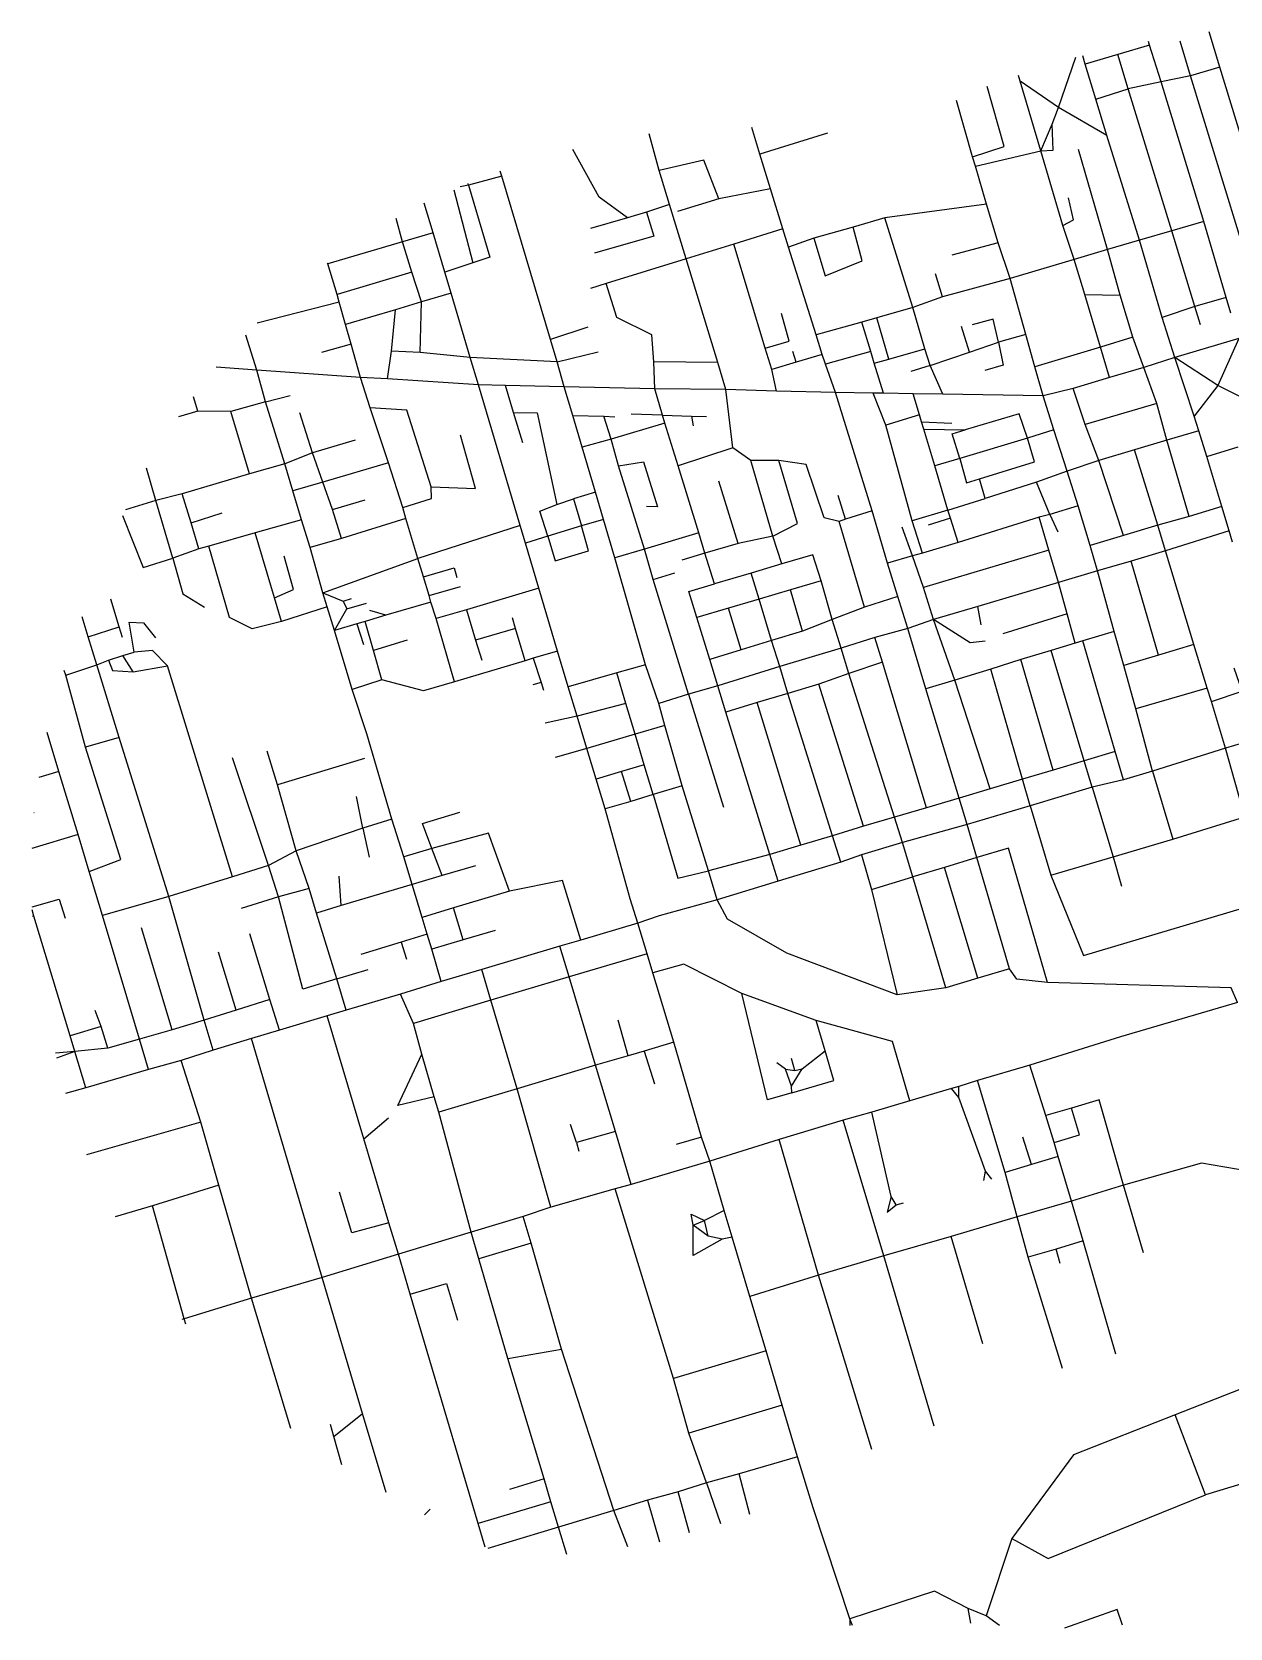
# Model space of a CAD drawing. Header units: metres. Extents: x 625818 to 629728, y 4832262 to 4834982.
# Drawn here: x 625818 to 627641, y 4832262 to 4834692 of the extents above; entities that cross this region are included whole.
import ezdxf

# ---------------------------------------------------------------- set-up
doc = ezdxf.new("R2010")
doc.units = ezdxf.units.M

msp = doc.modelspace()

# ---------------------------------------------------------------- linework, layer by layer
at = {"layer": 'ROADS'}
for points in [[(627625.5, 4834638.3), (627609.3, 4834692.2)], [(627518.1, 4834672.2), (627470, 4834657.8)], [(627518.1, 4834672.2), (627516.7, 4834677.6)], [(627536.3, 4834616.1), (627518.1, 4834672.2)], [(627580.8, 4834625.2), (627565, 4834678)], [(627380, 4834577), (627406.1, 4834653.5)], [(627420.6, 4834642.9), (627416.6, 4834656)], [(627470, 4834657.8), (627420.6, 4834642.9)], [(627436.6, 4834590), (627420.6, 4834642.9)], [(627486, 4834605.6), (627470, 4834657.8)], [(627321.3, 4834617.4), (627318.8, 4834625.8)], [(627580.8, 4834625.2), (627536.3, 4834616.1)], [(627625.5, 4834638.3), (627580.8, 4834625.2)], [(627687.1, 4834278.2), (627580.8, 4834625.2)], [(627730.6, 4834294.1), (627625.5, 4834638.3)], [(627249.2, 4834502.2), (627297, 4834517.7), (627271.2, 4834609)], [(627380, 4834577), (627321.3, 4834617.4)], [(627352.9, 4834510.9), (627321.3, 4834617.4)], [(627436.6, 4834590), (627486, 4834605.6)], [(627536.3, 4834616.1), (627486, 4834605.6)], [(627552.3, 4834389.5), (627486, 4834605.6)], [(627600.8, 4834403.8), (627536.3, 4834616.1)], [(627249.2, 4834502.2), (627224.8, 4834587.7)], [(627370.3, 4834551.9), (627380, 4834577)], [(627453.5, 4834534.3), (627380, 4834577)], [(627453.5, 4834534.3), (627436.6, 4834590)], [(626925.4, 4834506.2), (626913, 4834546.9)], [(627352.9, 4834510.9), (627371.7, 4834512.2), (627370.3, 4834551.9)], [(627352.9, 4834510.9), (627370.3, 4834551.9)], [(626772.1, 4834481.1), (626757.1, 4834537.1)], [(627028.3, 4834538), (626925.4, 4834506.2)], [(627503.2, 4834375), (627453.5, 4834534.3)], [(626724.2, 4834409.4), (626681, 4834440.7), (626640.7, 4834513.4)], [(626863.2, 4834438.3), (626839.9, 4834496.8), (626772.1, 4834481.1)], [(626941.6, 4834453.2), (626925.4, 4834506.2)], [(627253.3, 4834488), (627249.2, 4834502.2)], [(627253.3, 4834488), (627352.9, 4834510.9)], [(627386.4, 4834397.5), (627352.9, 4834510.9)], [(627454.3, 4834361), (627410.4, 4834513.4)], [(626532.6, 4834472.4), (626530.4, 4834480)], [(626787.8, 4834429.3), (626772.1, 4834481.1)], [(627270.3, 4834430), (627253.3, 4834488)], [(626459.5, 4834451.7), (626488.8, 4834340.5)], [(626482.2, 4834458.8), (626469.2, 4834456.1)], [(626482.2, 4834458.8), (626481.4, 4834461.6)], [(626532.6, 4834472.4), (626482.2, 4834458.8)], [(626482.2, 4834458.8), (626514.6, 4834349.4), (626488.8, 4834340.5)], [(626606.7, 4834223.9), (626532.6, 4834472.4)], [(626941.6, 4834453.2), (626863.2, 4834438.3)], [(626960.5, 4834392.3), (626941.6, 4834453.2)], [(626428.4, 4834386.2), (626414.5, 4834431.4)], [(626787.8, 4834429.3), (626752.9, 4834417.8)], [(626813.3, 4834346.6), (626787.8, 4834429.3)], [(626863.2, 4834438.3), (626800.2, 4834418.8)], [(627270.3, 4834430), (627115.8, 4834409)], [(627288, 4834371), (627270.3, 4834430)], [(627386.4, 4834397.5), (627402.6, 4834406.3), (627394.9, 4834439.8)], [(626381.5, 4834372.5), (626372.1, 4834407.9)], [(626724.2, 4834409.4), (626667.5, 4834392.8)], [(626752.9, 4834417.8), (626764, 4834381.3), (626674, 4834355.3)], [(626752.9, 4834417.8), (626724.2, 4834409.4)], [(627115.8, 4834409), (627067.3, 4834395.1)], [(627158.1, 4834272.6), (627115.8, 4834409)], [(627600.8, 4834403.8), (627552.3, 4834389.5)], [(627634.9, 4834287.9), (627600.8, 4834403.8)], [(626428.4, 4834386.2), (626381.5, 4834372.5)], [(626446.1, 4834326.7), (626428.4, 4834386.2)], [(626960.5, 4834392.3), (626885.6, 4834369.1)], [(626969.1, 4834364.5), (626960.5, 4834392.3)], [(627007.6, 4834378), (626969.1, 4834364.5)], [(627007.6, 4834378), (627025, 4834320.8), (627080.9, 4834343.5), (627067.3, 4834395.1)], [(627067.3, 4834395.1), (627007.6, 4834378)], [(627403.9, 4834345.7), (627386.4, 4834397.5)], [(627552.3, 4834389.5), (627503.2, 4834375)], [(627587.5, 4834274), (627552.3, 4834389.5)], [(626381.5, 4834372.5), (626268.1, 4834338.9)], [(626396, 4834326.4), (626381.5, 4834372.5)], [(626885.6, 4834369.1), (626813.3, 4834346.6)], [(626933.7, 4834210.6), (626885.6, 4834369.1)], [(627010.9, 4834230.8), (626969.1, 4834364.5)], [(627288, 4834371), (627217.7, 4834352.3)], [(627306.4, 4834316.9), (627288, 4834371)], [(627454.3, 4834361), (627403.9, 4834345.7)], [(627503.2, 4834375), (627454.3, 4834361)], [(627473.7, 4834291.2), (627454.3, 4834361)], [(627537.5, 4834257.3), (627503.2, 4834375)], [(626268.1, 4834338.9), (626267.6, 4834340.1)], [(626282.1, 4834292.6), (626268.1, 4834338.9)], [(626488.8, 4834340.5), (626446.1, 4834326.7)], [(626813.3, 4834346.6), (626691.4, 4834309.1)], [(626861.2, 4834189.1), (626813.3, 4834346.6)], [(627403.9, 4834345.7), (627306.4, 4834316.9)], [(627419.8, 4834292.7), (627403.9, 4834345.7)], [(626396, 4834326.4), (626282.1, 4834292.6)], [(626410.7, 4834281.3), (626396, 4834326.4)], [(626455.6, 4834294.7), (626446.1, 4834326.7)], [(626691.4, 4834309.1), (626667.8, 4834301.6)], [(626763.9, 4834189.8), (626761.2, 4834231.3), (626707.9, 4834257.4), (626691.4, 4834309.1)], [(627203.1, 4834288.7), (627192.4, 4834324.1)], [(627306.4, 4834316.9), (627203.1, 4834288.7)], [(627329.9, 4834231.5), (627306.4, 4834316.9)], [(626285.3, 4834280.7), (626160.5, 4834248.8)], [(626285.3, 4834280.7), (626282.1, 4834292.6)], [(626294.9, 4834246.9), (626285.3, 4834280.7)], [(626410.7, 4834281.3), (626371.1, 4834269.1)], [(626408.6, 4834204.1), (626410.7, 4834281.3)], [(626455.6, 4834294.7), (626410.7, 4834281.3)], [(626484.7, 4834196.6), (626455.6, 4834294.7)], [(627203.1, 4834288.7), (627158.1, 4834272.6)], [(627443.7, 4834212.5), (627419.8, 4834292.7)], [(627419.8, 4834292.7), (627473.7, 4834291.2)], [(627492.9, 4834227.3), (627473.7, 4834291.2)], [(627634.9, 4834287.9), (627587.5, 4834274)], [(627642.3, 4834264), (627634.9, 4834287.9)], [(626371.1, 4834269.1), (626294.9, 4834246.9)], [(626365, 4834206.2), (626371.1, 4834269.1)], [(626933.7, 4834210.6), (626970.2, 4834221.6), (626958.5, 4834263.7)], [(627103.2, 4834256.7), (627080.5, 4834250.3)], [(627158.1, 4834272.6), (627103.2, 4834256.7)], [(627121.6, 4834194.2), (627103.2, 4834256.7)], [(627176.5, 4834209.6), (627158.1, 4834272.6)], [(627288.6, 4834219.7), (627280.6, 4834255), (627248.7, 4834246.3)], [(627587.5, 4834274), (627537.5, 4834257.3)], [(627556.6, 4834196.4), (627537.5, 4834257.3)], [(627596, 4834246.4), (627587.5, 4834274)], [(626160.1, 4834177.1), (626143.3, 4834230.5)], [(626303.4, 4834216.6), (626294.9, 4834246.9)], [(626663.7, 4834242.8), (626606.7, 4834223.9)], [(627080.5, 4834250.3), (627010.9, 4834230.8)], [(627020.1, 4834201.3), (627010.9, 4834230.8)], [(627094.3, 4834205.7), (627080.5, 4834250.3)], [(627244.6, 4834204.6), (627232.2, 4834243.8)], [(627329.9, 4834231.5), (627288.6, 4834219.7)], [(627343.9, 4834182.3), (627329.9, 4834231.5)], [(626303.4, 4834216.6), (626258.4, 4834204.2)], [(626317.6, 4834166), (626303.4, 4834216.6)], [(626358.7, 4834163.9), (626365, 4834206.2)], [(626408.6, 4834204.1), (626365, 4834206.2)], [(626617, 4834189.9), (626606.7, 4834223.9)], [(626943.8, 4834178.1), (626933.7, 4834210.6)], [(626980.8, 4834189.2), (626975.7, 4834205.7)], [(627094.3, 4834205.7), (627025.2, 4834186.5)], [(627099.4, 4834187.9), (627094.3, 4834205.7)], [(627121.6, 4834194.2), (627176.5, 4834209.6)], [(627184.4, 4834184.4), (627176.5, 4834209.6)], [(627244.6, 4834204.6), (627288.6, 4834219.7)], [(627288.6, 4834219.7), (627295.7, 4834185.1), (627267.6, 4834177)], [(627443.7, 4834212.5), (627343.9, 4834182.3)], [(627492.9, 4834227.3), (627443.7, 4834212.5)], [(627457.6, 4834166.3), (627443.7, 4834212.5)], [(627509.8, 4834181.5), (627492.9, 4834227.3)], [(627654.3, 4834225.3), (627556.6, 4834196.4)], [(627654.3, 4834225.3), (627622.1, 4834153.8)], [(626160.1, 4834177.1), (626098.2, 4834181.6)], [(626484.7, 4834196.6), (626408.6, 4834204.1)], [(626617, 4834189.9), (626484.7, 4834196.6)], [(626497.4, 4834155.1), (626484.7, 4834196.6)], [(626617, 4834189.9), (626679.2, 4834205.2)], [(626627.4, 4834152.1), (626617, 4834189.9)], [(626861.2, 4834189.1), (626763.9, 4834189.8)], [(626765.7, 4834149.1), (626763.9, 4834189.8)], [(626873.5, 4834147.6), (626861.2, 4834189.1)], [(626980.8, 4834189.2), (626943.8, 4834178.1)], [(627020.1, 4834201.3), (626980.8, 4834189.2)], [(627025.2, 4834186.5), (627020.1, 4834201.3)], [(627040.4, 4834143.5), (627025.2, 4834186.5)], [(627099.4, 4834187.9), (627121.6, 4834194.2)], [(627113.4, 4834142.2), (627099.4, 4834187.9)], [(627184.4, 4834184.4), (627155, 4834175.3)], [(627184.4, 4834184.4), (627244.6, 4834204.6)], [(627203.8, 4834140.7), (627184.4, 4834184.4)], [(627356.5, 4834138), (627343.9, 4834182.3)], [(627509.8, 4834181.5), (627457.6, 4834166.3)], [(627556.6, 4834196.4), (627509.8, 4834181.5)], [(627529.4, 4834126.6), (627509.8, 4834181.5)], [(627586.1, 4834107.3), (627556.6, 4834196.4)], [(627622.1, 4834153.8), (627556.6, 4834196.4)], [(626317.6, 4834166), (626160.1, 4834177.1)], [(626173.2, 4834129.2), (626160.1, 4834177.1)], [(626332.2, 4834119.7), (626317.6, 4834166)], [(626358.7, 4834163.9), (626317.6, 4834166)], [(626497.4, 4834155.1), (626358.7, 4834163.9)], [(626950.8, 4834145.3), (626943.8, 4834178.1)], [(627457.6, 4834166.3), (627402.3, 4834149.5)], [(626070, 4834114.8), (626063.6, 4834136.7)], [(626173.2, 4834129.2), (626210.5, 4834138.6)], [(626560.5, 4833941), (626497.4, 4834155.1)], [(626538.4, 4834153.9), (626497.4, 4834155.1)], [(626550.5, 4834112.8), (626538.4, 4834153.9)], [(626627.4, 4834152.1), (626538.4, 4834153.9)], [(626640.9, 4834108.2), (626627.4, 4834152.1)], [(626765.7, 4834149.1), (626627.4, 4834152.1)], [(626873.5, 4834147.6), (626765.7, 4834149.1)], [(626777.1, 4834108.7), (626765.7, 4834149.1)], [(626884.2, 4834059.2), (626873.5, 4834147.6)], [(626950.8, 4834145.3), (626873.5, 4834147.6)], [(627040.4, 4834143.5), (626950.8, 4834145.3)], [(627096.1, 4833962.9), (627040.4, 4834143.5)], [(627098, 4834142.4), (627040.4, 4834143.5)], [(627117.2, 4834093.5), (627098, 4834142.4)], [(627113.4, 4834142.2), (627098, 4834142.4)], [(627158.8, 4834141.3), (627113.4, 4834142.2)], [(627168.3, 4834109.2), (627158.8, 4834141.3)], [(627203.8, 4834140.7), (627158.8, 4834141.3)], [(627356.5, 4834138), (627203.8, 4834140.7)], [(627402.3, 4834149.5), (627356.5, 4834138)], [(627372.8, 4834086.3), (627356.5, 4834138)], [(627420.3, 4834094.4), (627402.3, 4834149.5)], [(627622.1, 4834153.8), (627586.1, 4834107.3)], [(627686.5, 4834121.3), (627622.1, 4834153.8)], [(626070, 4834114.8), (626040.5, 4834106.2)], [(626120.1, 4834114.3), (626070, 4834114.8)], [(626173.2, 4834129.2), (626120.1, 4834114.3)], [(626148.7, 4834019.5), (626120.1, 4834114.3)], [(626202.3, 4834034.9), (626173.2, 4834129.2)], [(626244.4, 4834051.4), (626225.2, 4834112.3)], [(626425, 4833999.9), (626388.3, 4834116.5), (626332.2, 4834119.7)], [(626360.3, 4834036.3), (626332.2, 4834119.7)], [(626550.5, 4834112.8), (626586.3, 4834112.3), (626616.3, 4833972.6)], [(626564.7, 4834066.9), (626550.5, 4834112.8)], [(626655, 4834060), (626640.9, 4834108.2)], [(626640.9, 4834108.2), (626687.7, 4834107.1)], [(626777.1, 4834108.7), (626729.4, 4834110.1)], [(626780.7, 4834096.8), (626777.1, 4834108.7)], [(626777.1, 4834108.7), (626821.4, 4834107.3)], [(627168.3, 4834109.2), (627117.2, 4834093.5)], [(627171.6, 4834098.8), (627168.3, 4834109.2)], [(627332.6, 4834074), (627319.8, 4834111), (627237.7, 4834086.5)], [(627529.4, 4834126.6), (627420.3, 4834094.4)], [(627544.7, 4834070.5), (627529.4, 4834126.6)], [(626699.1, 4834072.3), (626687.7, 4834107.1)], [(626687.7, 4834107.1), (626704.5, 4834106.3)], [(626780.7, 4834096.8), (626699.1, 4834072.3)], [(626801, 4834031.8), (626780.7, 4834096.8)], [(626821.4, 4834107.3), (626823.9, 4834092.5)], [(626821.4, 4834107.3), (626844.2, 4834106.8)], [(627157.3, 4833948), (627117.2, 4834093.5)], [(627175.1, 4834087.3), (627171.6, 4834098.8)], [(627171.6, 4834098.8), (627217.5, 4834096.8)], [(627191.4, 4834031.5), (627175.1, 4834087.3)], [(627175.1, 4834087.3), (627237.7, 4834086.5)], [(627229.6, 4834042.7), (627218.1, 4834080.5), (627237.7, 4834086.5)], [(627372.8, 4834086.3), (627332.6, 4834074)], [(627393, 4834023.5), (627372.8, 4834086.3)], [(627441.2, 4834039.9), (627420.3, 4834094.4)], [(627593.6, 4834084.8), (627544.7, 4834070.5)], [(627593.6, 4834084.8), (627586.1, 4834107.3)], [(627605.3, 4834045.9), (627593.6, 4834084.8)], [(626309.8, 4834070.5), (626244.4, 4834051.4)], [(626425, 4833999.9), (626492.9, 4833997.3), (626469.8, 4834078.3)], [(626699.1, 4834072.3), (626655, 4834060)], [(626675.5, 4833991.5), (626655, 4834060)], [(626710.2, 4834031.4), (626699.1, 4834072.3)], [(627332.6, 4834074), (627229.6, 4834042.7)], [(627259.4, 4834011.8), (627343.1, 4834037.5), (627332.6, 4834074)], [(627544.7, 4834070.5), (627495.7, 4834056)], [(627578.7, 4833954.7), (627544.7, 4834070.5)], [(627605.3, 4834045.9), (627653.3, 4834060.8)], [(626244.4, 4834051.4), (626202.3, 4834034.9)], [(626260.4, 4834007), (626244.4, 4834051.4)], [(626360.3, 4834036.3), (626260.4, 4834007)], [(626381.9, 4833968.3), (626360.3, 4834036.3)], [(626710.2, 4834031.4), (626748.3, 4834037.7), (626769.5, 4833969.3), (626752.9, 4833969.8)], [(626884.2, 4834059.2), (626801, 4834031.8)], [(626911.7, 4834039.7), (626884.2, 4834059.2)], [(626954.4, 4834039.8), (626911.7, 4834039.7)], [(626945.1, 4833924.6), (626911.7, 4834039.7)], [(626945.1, 4833924.6), (626982.7, 4833943.6), (626954.4, 4834039.8)], [(627046.1, 4833946.7), (627023, 4833952.7), (626995.6, 4834033.7), (626954.4, 4834039.8)], [(627229.6, 4834042.7), (627191.4, 4834031.5)], [(627229.6, 4834042.7), (627240, 4834005.8), (627259.4, 4834011.8)], [(627441.2, 4834039.9), (627393, 4834023.5)], [(627495.7, 4834056), (627441.2, 4834039.9)], [(627478.5, 4833925.6), (627441.2, 4834039.9)], [(627530.9, 4833941.1), (627495.7, 4834056)], [(627628.4, 4833969.5), (627605.3, 4834045.9)], [(626006.4, 4833978.8), (625991.8, 4834028.1)], [(626148.7, 4834019.5), (626046.5, 4833989)], [(626202.3, 4834034.9), (626148.7, 4834019.5)], [(626214.5, 4833993.6), (626202.3, 4834034.9)], [(626749.9, 4833905), (626710.2, 4834031.4)], [(626832.3, 4833929.6), (626801, 4834031.8)], [(627211.5, 4833964.1), (627191.4, 4834031.5)], [(627268.3, 4833982.1), (627259.4, 4834011.8)], [(627393, 4834023.5), (627346.4, 4834006.7)], [(627409.9, 4833970.5), (627393, 4834023.5)], [(626046.5, 4833989), (626006.4, 4833978.8)], [(626059.9, 4833944.7), (626046.5, 4833989)], [(626260.4, 4834007), (626214.5, 4833993.6)], [(626227.7, 4833949.6), (626214.5, 4833993.6)], [(626275.2, 4833965.4), (626260.4, 4834007)], [(626381.9, 4833968.3), (626425.5, 4833982.1), (626425, 4833999.9)], [(626675.5, 4833991.5), (626641.7, 4833981.6)], [(626687.6, 4833949.9), (626675.5, 4833991.5)], [(626892.4, 4833913.6), (626863.2, 4834008.2)], [(627346.4, 4834006.7), (627268.3, 4833982.1)], [(627366.8, 4833957.6), (627346.4, 4834006.7)], [(626006.4, 4833978.8), (625959.9, 4833964.5)], [(626032.2, 4833891), (626006.4, 4833978.8)], [(626275.2, 4833965.4), (626324.7, 4833979.8)], [(626288.7, 4833921.2), (626275.2, 4833965.4)], [(626386.6, 4833951.3), (626381.9, 4833968.3)], [(626602.9, 4833924.5), (626590.7, 4833962.8), (626616.3, 4833972.6)], [(626616.3, 4833972.6), (626641.7, 4833981.6)], [(626641.7, 4833981.6), (626654, 4833940.1)], [(627055.8, 4833950.4), (627044.6, 4833986.3)], [(627096.1, 4833962.9), (627055.8, 4833950.4)], [(627119.7, 4833883.6), (627096.1, 4833962.9)], [(627211.5, 4833964.1), (627157.3, 4833948)], [(627211.5, 4833964.1), (627268.3, 4833982.1)], [(627215.4, 4833952.2), (627211.5, 4833964.1)], [(627409.9, 4833970.5), (627366.8, 4833957.6)], [(627428.2, 4833910.3), (627409.9, 4833970.5)], [(627628.4, 4833969.5), (627578.7, 4833954.7)], [(627639.5, 4833932.7), (627628.4, 4833969.5)], [(625955.6, 4833955.8), (625987, 4833876.8), (626032.2, 4833891)], [(626059.9, 4833944.7), (626107.3, 4833959.9)], [(626071.8, 4833905.2), (626059.9, 4833944.7)], [(626227.7, 4833949.6), (626157.5, 4833929.5)], [(626240.9, 4833907.4), (626227.7, 4833949.6)], [(626386.6, 4833951.3), (626288.7, 4833921.2)], [(626405, 4833890.7), (626386.6, 4833951.3)], [(626560.5, 4833941), (626405, 4833890.7)], [(626568.6, 4833913.8), (626560.5, 4833941)], [(626602.9, 4833924.5), (626614, 4833887.1), (626664.5, 4833902.4), (626654, 4833940.1)], [(626654, 4833940.1), (626602.9, 4833924.5)], [(626687.6, 4833949.9), (626654, 4833940.1)], [(626704.6, 4833891.6), (626687.6, 4833949.9)], [(627055.8, 4833950.4), (627046.1, 4833946.7)], [(627084.8, 4833816.6), (627046.1, 4833946.7)], [(627157.8, 4833894.4), (627141.7, 4833938.3)], [(627172.9, 4833898.8), (627157.3, 4833948)], [(627215.4, 4833952.2), (627181.6, 4833941.5)], [(627227, 4833915), (627215.4, 4833952.2)], [(627350.3, 4833953.6), (627227, 4833915)], [(627366.8, 4833957.6), (627350.3, 4833953.6)], [(627365.2, 4833903.5), (627350.3, 4833953.6)], [(627366.8, 4833957.6), (627378.8, 4833931.4)], [(627530.9, 4833941.1), (627478.5, 4833925.6)], [(627578.7, 4833954.7), (627530.9, 4833941.1)], [(627542.9, 4833902.1), (627530.9, 4833941.1)], [(626157.5, 4833929.5), (626086.8, 4833909.3)], [(626186.9, 4833830.5), (626157.5, 4833929.5)], [(626288.7, 4833921.2), (626240.9, 4833907.4)], [(626602.9, 4833924.5), (626568.6, 4833913.8)], [(626588.9, 4833845.6), (626568.6, 4833913.8)], [(626832.3, 4833929.6), (626749.9, 4833905)], [(626841.6, 4833898.5), (626832.3, 4833929.6)], [(626945.1, 4833924.6), (626892.4, 4833913.6)], [(626958.8, 4833882.7), (626945.1, 4833924.6)], [(627227, 4833915), (627172.9, 4833898.8)], [(627478.5, 4833925.6), (627428.2, 4833910.3)], [(627639.5, 4833932.7), (627542.9, 4833902.1)], [(627644.6, 4833915.5), (627639.5, 4833932.7)], [(626071.8, 4833905.2), (626032.2, 4833891)], [(626032.2, 4833891), (626047.1, 4833836.8), (626080.4, 4833816.3)], [(626086.8, 4833909.3), (626071.8, 4833905.2)], [(626197.7, 4833794.6), (626152.7, 4833783.4), (626118.5, 4833800.9), (626086.8, 4833909.3)], [(626186.9, 4833830.5), (626215.7, 4833843.4), (626201.6, 4833894.3)], [(626260.3, 4833838.2), (626240.9, 4833907.4)], [(626260.3, 4833838.2), (626405, 4833890.7)], [(626413.4, 4833862.8), (626405, 4833890.7)], [(626749.9, 4833905), (626704.6, 4833891.6)], [(626751.6, 4833728.9), (626704.6, 4833891.6)], [(626763, 4833858.6), (626749.9, 4833905)], [(626841.6, 4833898.5), (626806.5, 4833887.8)], [(626892.4, 4833913.6), (626841.6, 4833898.5)], [(626856.2, 4833852.1), (626841.6, 4833898.5)], [(627018.7, 4833856.7), (627006, 4833896), (626958.8, 4833882.7)], [(627157.8, 4833894.4), (627119.7, 4833883.6)], [(627172.9, 4833898.8), (627157.8, 4833894.4)], [(627174.2, 4833846.5), (627157.8, 4833894.4)], [(627365.2, 4833903.5), (627174.2, 4833846.5)], [(627380, 4833854.1), (627365.2, 4833903.5)], [(627439.3, 4833871.6), (627428.2, 4833910.3)], [(627542.9, 4833902.1), (627490.3, 4833886.5)], [(627585.6, 4833759.5), (627542.9, 4833902.1)], [(626413.4, 4833862.8), (626460, 4833876.3), (626464.4, 4833861.5)], [(626763, 4833858.6), (626795.9, 4833868.6)], [(626912.2, 4833868.4), (626856.2, 4833852.1)], [(626958.8, 4833882.7), (626912.2, 4833868.4)], [(626924.4, 4833828.8), (626912.2, 4833868.4)], [(627135.4, 4833832.5), (627119.7, 4833883.6)], [(627439.3, 4833871.6), (627380, 4833854.1)], [(627490.3, 4833886.5), (627439.3, 4833871.6)], [(627464.6, 4833779.6), (627439.3, 4833871.6)], [(627531.8, 4833743.2), (627490.3, 4833886.5)], [(626422.1, 4833834), (626413.4, 4833862.8)], [(626422.1, 4833834), (626469.8, 4833848.2)], [(626588.9, 4833845.6), (626478.9, 4833812.4)], [(626617.2, 4833749.7), (626588.9, 4833845.6)], [(626816.9, 4833684.1), (626763, 4833858.6)], [(626829.7, 4833800.6), (626817.5, 4833840.4), (626856.2, 4833852.1)], [(626971.8, 4833842.9), (626924.4, 4833828.8)], [(627018.7, 4833856.7), (626971.8, 4833842.9)], [(626990.1, 4833779.8), (626971.8, 4833842.9)], [(627035.6, 4833797.8), (627018.7, 4833856.7)], [(627189.6, 4833797.7), (627174.2, 4833846.5)], [(627380, 4833854.1), (627257.2, 4833817.7)], [(627393.1, 4833806.3), (627380, 4833854.1)], [(625950.6, 4833786.6), (625937.6, 4833828.5)], [(626197.7, 4833794.6), (626186.9, 4833830.5)], [(626266.7, 4833816.8), (626197.7, 4833794.6)], [(626266.7, 4833816.8), (626260.3, 4833838.2)], [(626260.3, 4833838.2), (626291.4, 4833825.6)], [(626278, 4833781.1), (626266.7, 4833816.8)], [(626291.4, 4833825.6), (626303.9, 4833829.5)], [(626291.4, 4833825.6), (626297.1, 4833813.7)], [(626297.1, 4833813.7), (626326.9, 4833822.7)], [(626424.7, 4833823.9), (626356.4, 4833804.2)], [(626424.7, 4833823.9), (626422.1, 4833834)], [(626432.7, 4833799), (626424.7, 4833823.9)], [(626924.4, 4833828.8), (626877.6, 4833815.2)], [(626943.2, 4833765.6), (626924.4, 4833828.8)], [(627084.8, 4833816.6), (627035.6, 4833797.8)], [(627135.4, 4833832.5), (627084.8, 4833816.6)], [(627150.6, 4833784), (627135.4, 4833832.5)], [(627257.2, 4833817.7), (627189.6, 4833797.7)], [(627261.9, 4833789.6), (627257.2, 4833817.7)], [(625903.2, 4833771.4), (625893.9, 4833801.6)], [(625973, 4833747.8), (625965.6, 4833793.9), (625987.5, 4833792.4), (626005.9, 4833769.6)], [(626278, 4833781.1), (626297.1, 4833813.7)], [(626324.7, 4833794.9), (626312.3, 4833791.2)], [(626356.4, 4833804.2), (626324.7, 4833794.9)], [(626337.7, 4833750.6), (626324.7, 4833794.9)], [(626356.4, 4833804.2), (626332.1, 4833811.4)], [(626478.9, 4833812.4), (626432.7, 4833799)], [(626460.6, 4833702.8), (626432.7, 4833799)], [(626478.9, 4833812.4), (626492.8, 4833766.3)], [(626553.3, 4833783.9), (626548.9, 4833800.3)], [(626877.6, 4833815.2), (626829.7, 4833800.6)], [(626849.1, 4833737), (626829.7, 4833800.6)], [(626896.9, 4833751.7), (626877.6, 4833815.2)], [(627035.6, 4833797.8), (626990.1, 4833779.8)], [(627049.1, 4833754), (627035.6, 4833797.8)], [(627189.6, 4833797.7), (627150.6, 4833784)], [(627221.9, 4833705.5), (627189.6, 4833797.7)], [(627268.4, 4833764.9), (627245.2, 4833762), (627189.6, 4833797.7)], [(627393.1, 4833806.3), (627295.1, 4833775.7)], [(627405.3, 4833761.5), (627393.1, 4833806.3)], [(625903.2, 4833771.4), (625950.6, 4833786.6)], [(625916.3, 4833728.8), (625903.2, 4833771.4)], [(625955.6, 4833770.4), (625950.6, 4833786.6)], [(626312.3, 4833791.2), (626278, 4833781.1)], [(626305.1, 4833691.2), (626278, 4833781.1)], [(626312.3, 4833791.2), (626322, 4833759.8)], [(626553.3, 4833783.9), (626492.8, 4833766.3)], [(626568, 4833735), (626553.3, 4833783.9)], [(626990.1, 4833779.8), (626943.2, 4833765.6)], [(627100.3, 4833770.3), (627049.1, 4833754)], [(627150.6, 4833784), (627100.3, 4833770.3)], [(627112.2, 4833732.7), (627100.3, 4833770.3)], [(627178.1, 4833692.3), (627150.6, 4833784)], [(627464.6, 4833779.6), (627416.7, 4833765)], [(627479.1, 4833727.9), (627464.6, 4833779.6)], [(625955.9, 4833742.7), (625973, 4833747.8)], [(626023.8, 4833727.4), (626001, 4833750.6), (625973, 4833747.8)], [(626388.6, 4833766), (626337.7, 4833750.6)], [(626350.1, 4833706), (626337.7, 4833750.6)], [(626492.8, 4833766.3), (626502.1, 4833735.8)], [(626617.2, 4833749.7), (626580.6, 4833738.8)], [(626633.7, 4833695.3), (626617.2, 4833749.7)], [(626896.9, 4833751.7), (626849.1, 4833737)], [(626943.2, 4833765.6), (626896.9, 4833751.7)], [(626955.7, 4833726), (626943.2, 4833765.6)], [(627049.1, 4833754), (626955.7, 4833726)], [(627061, 4833715.6), (627049.1, 4833754)], [(627368.9, 4833750.4), (627322.6, 4833736.6)], [(627405.3, 4833761.5), (627368.9, 4833750.4)], [(627418.9, 4833582.6), (627368.9, 4833750.4)], [(627416.7, 4833765), (627405.3, 4833761.5)], [(627466.2, 4833596.8), (627416.7, 4833765)], [(627585.6, 4833759.5), (627531.8, 4833743.2)], [(627606.3, 4833693.2), (627585.6, 4833759.5)], [(625869.1, 4833712.9), (625866.7, 4833720.1)], [(625869.1, 4833712.9), (625916.3, 4833728.8)], [(625916.3, 4833728.8), (625934.3, 4833735.9)], [(625950.3, 4833618.2), (625916.3, 4833728.8)], [(625934.3, 4833735.9), (625955.9, 4833742.7)], [(625934.3, 4833735.9), (625940.5, 4833720.2), (625971.7, 4833718.1)], [(625971.7, 4833718.1), (625955.9, 4833742.7)], [(625971.7, 4833718.1), (626023.8, 4833727.4)], [(626122.9, 4833405.8), (626023.8, 4833727.4)], [(626568, 4833735), (626460.6, 4833702.8)], [(626580.6, 4833738.8), (626568, 4833735)], [(626580.6, 4833738.8), (626592.6, 4833701.9)], [(626751.6, 4833728.9), (626707.7, 4833716.4)], [(626771.7, 4833669.6), (626751.6, 4833728.9)], [(626861.3, 4833696.9), (626849.1, 4833737)], [(626955.7, 4833726), (626861.3, 4833696.9)], [(626968.1, 4833685.1), (626955.7, 4833726)], [(627112.2, 4833732.7), (627061, 4833715.6)], [(627179.2, 4833511.2), (627112.2, 4833732.7)], [(627277.1, 4833722.3), (627221.9, 4833705.5)], [(627322.6, 4833736.6), (627277.1, 4833722.3)], [(627325.1, 4833554.9), (627277.1, 4833722.3)], [(627371.5, 4833568.5), (627322.6, 4833736.6)], [(627531.8, 4833743.2), (627479.1, 4833727.9)], [(627497.3, 4833661.8), (627479.1, 4833727.9)], [(627612.6, 4833672.9), (627659.2, 4833688.5), (627646.9, 4833723.6)], [(625899.1, 4833603.4), (625869.1, 4833712.9)], [(626350.1, 4833706), (626305.1, 4833691.2)], [(626460.6, 4833702.8), (626413.3, 4833689), (626350.1, 4833706)], [(626592.6, 4833701.9), (626580.1, 4833698.3)], [(626592.6, 4833701.9), (626596, 4833690.3)], [(626707.7, 4833716.4), (626633.7, 4833695.3)], [(626647.2, 4833650.7), (626633.7, 4833695.3)], [(626721.3, 4833669.6), (626707.7, 4833716.4)], [(626861.3, 4833696.9), (626816.9, 4833684.1)], [(626873.8, 4833656.7), (626861.3, 4833696.9)], [(627014.9, 4833699.4), (626968.1, 4833685.1)], [(627061, 4833715.6), (627014.9, 4833699.4)], [(627083.3, 4833483), (627014.9, 4833699.4)], [(627130.4, 4833496.7), (627061, 4833715.6)], [(627221.9, 4833705.5), (627178.1, 4833692.3)], [(627275.6, 4833539.9), (627221.9, 4833705.5)], [(626327.4, 4833623.9), (626305.1, 4833691.2)], [(626816.9, 4833684.1), (626771.7, 4833669.6)], [(626816.9, 4833684.1), (626869.9, 4833512)], [(626921.1, 4833671.2), (626873.8, 4833656.7)], [(626968.1, 4833685.1), (626921.1, 4833671.2)], [(626987.7, 4833454.1), (626921.1, 4833671.2)], [(627036.1, 4833468.4), (626968.1, 4833685.1)], [(627228.6, 4833525.9), (627178.1, 4833692.3)], [(627606.3, 4833693.2), (627497.3, 4833661.8)], [(627612.6, 4833672.9), (627606.3, 4833693.2)], [(627633.7, 4833601.7), (627612.6, 4833672.9)], [(626647.2, 4833650.7), (626598.5, 4833639.8)], [(626721.3, 4833669.6), (626647.2, 4833650.7)], [(626662.2, 4833601.4), (626647.2, 4833650.7)], [(626735.7, 4833623.1), (626721.3, 4833669.6)], [(626780.9, 4833636.6), (626771.7, 4833669.6)], [(626940.6, 4833440.1), (626873.8, 4833656.7)], [(627522.8, 4833566.8), (627497.3, 4833661.8)], [(625858.6, 4833566.3), (625840.7, 4833625.9)], [(626365.5, 4833493.7), (626327.4, 4833623.9)], [(626735.7, 4833623.1), (626662.2, 4833601.4)], [(626780.9, 4833636.6), (626735.7, 4833623.1)], [(626749.1, 4833576.4), (626735.7, 4833623.1)], [(626807.1, 4833544.4), (626780.9, 4833636.6)], [(627730, 4833630.3), (627633.7, 4833601.7)], [(625950.3, 4833618.2), (625899.1, 4833603.4)], [(625904.9, 4833413.9), (625953, 4833432.6), (625899.1, 4833603.4)], [(626025.9, 4833376.1), (625950.3, 4833618.2)], [(626662.2, 4833601.4), (626613.9, 4833587.8)], [(626676.3, 4833554.7), (626662.2, 4833601.4)], [(627633.7, 4833601.7), (627522.8, 4833566.8)], [(627553.6, 4833463.5), (627663.6, 4833497.5), (627633.7, 4833601.7)], [(626177.7, 4833423.1), (626122.9, 4833587.3)], [(626191.4, 4833546), (626175.4, 4833597.5)], [(626323.5, 4833585.9), (626191.4, 4833546)], [(626749.1, 4833576.4), (626714.6, 4833566.1)], [(626762.9, 4833531.1), (626749.1, 4833576.4)], [(627418.9, 4833582.6), (627371.5, 4833568.5)], [(627466.2, 4833596.8), (627418.9, 4833582.6)], [(627431, 4833542.3), (627418.9, 4833582.6)], [(627478.8, 4833553.6), (627466.2, 4833596.8)], [(625858.6, 4833566.3), (625828.2, 4833557.3)], [(625887.8, 4833470.3), (625858.6, 4833566.3)], [(626714.6, 4833566.1), (626676.3, 4833554.7)], [(626689.9, 4833509.6), (626676.3, 4833554.7)], [(626728.8, 4833520.9), (626714.6, 4833566.1)], [(627325.1, 4833554.9), (627275.6, 4833539.9)], [(627371.5, 4833568.5), (627325.1, 4833554.9)], [(627336.8, 4833514.2), (627325.1, 4833554.9)], [(627478.8, 4833553.6), (627431, 4833542.3)], [(627522.8, 4833566.8), (627478.8, 4833553.6)], [(627522.8, 4833566.8), (627553.6, 4833463.5)], [(626219.8, 4833445.8), (626191.4, 4833546)], [(626321.2, 4833480.1), (626311.4, 4833528.5)], [(626762.9, 4833531.1), (626728.8, 4833520.9)], [(626807.1, 4833544.4), (626762.9, 4833531.1)], [(626762.9, 4833531.1), (626800.5, 4833404.1), (626847.3, 4833415.3)], [(626847.3, 4833415.3), (626807.1, 4833544.4)], [(627228.6, 4833525.9), (627179.2, 4833511.2)], [(627275.6, 4833539.9), (627228.6, 4833525.9)], [(627240.9, 4833485.6), (627228.6, 4833525.9)], [(627431, 4833542.3), (627336.8, 4833514.2)], [(627431, 4833542.3), (627462.8, 4833436.5)], [(625820.6, 4833504), (625820.9, 4833504)], [(626426.4, 4833448.9), (626412, 4833487.3), (626468.6, 4833504.2)], [(626728.8, 4833520.9), (626689.9, 4833509.6)], [(626728.1, 4833372.5), (626689.9, 4833509.6)], [(627179.2, 4833511.2), (627130.4, 4833496.7)], [(627336.8, 4833514.2), (627240.9, 4833485.6)], [(627336.8, 4833514.2), (627368.3, 4833408.6)], [(626321.2, 4833480.1), (626219.8, 4833445.8)], [(626365.5, 4833493.7), (626321.2, 4833480.1)], [(626321.2, 4833480.1), (626330.8, 4833435.8)], [(626383.5, 4833436.3), (626365.5, 4833493.7)], [(627083.3, 4833483), (627036.1, 4833468.4)], [(627130.4, 4833496.7), (627083.3, 4833483)], [(627142.6, 4833458.1), (627130.4, 4833496.7)], [(627240.9, 4833485.6), (627142.6, 4833458.1)], [(627255.7, 4833435.5), (627240.9, 4833485.6)], [(625887.8, 4833470.3), (625817.7, 4833449.2)], [(625904.9, 4833413.9), (625887.8, 4833470.3)], [(626544.4, 4833384.1), (626512.3, 4833472.4), (626426.4, 4833448.9)], [(626987.7, 4833454.1), (626940.6, 4833440.1)], [(627036.1, 4833468.4), (626987.7, 4833454.1)], [(627048.4, 4833428.4), (627036.1, 4833468.4)], [(627142.6, 4833458.1), (627079.9, 4833439.7)], [(627158.2, 4833405.8), (627142.6, 4833458.1)], [(627462.8, 4833436.5), (627553.6, 4833463.5)], [(626219.8, 4833445.8), (626177.7, 4833423.1)], [(626239.3, 4833388.4), (626219.8, 4833445.8)], [(626426.4, 4833448.9), (626383.5, 4833436.3)], [(626396.2, 4833394.1), (626383.5, 4833436.3)], [(626441.8, 4833407.9), (626426.4, 4833448.9)], [(626940.6, 4833440.1), (626847.3, 4833415.3)], [(626953.2, 4833399.2), (626940.6, 4833440.1)], [(627048.4, 4833428.4), (626953.2, 4833399.2)], [(627079.9, 4833439.7), (627048.4, 4833428.4)], [(627079.9, 4833439.7), (627095.3, 4833386.9)], [(627255.7, 4833435.5), (627206.6, 4833420.3)], [(627363.2, 4833245.3), (627303.8, 4833449.7), (627255.7, 4833435.5)], [(627305.1, 4833266), (627255.7, 4833435.5)], [(627368.3, 4833408.6), (627462.8, 4833436.5)], [(627368.3, 4833408.6), (627417.8, 4833286.1), (627726.2, 4833378.2), (627790.5, 4833431.3)], [(627462.8, 4833436.5), (627475.8, 4833391.6)], [(625924.9, 4833346.9), (625904.9, 4833413.9)], [(626122.9, 4833405.8), (626025.9, 4833376.1)], [(626177.7, 4833423.1), (626122.9, 4833405.8)], [(626193.1, 4833375.5), (626177.7, 4833423.1)], [(626288.1, 4833362.2), (626285, 4833406.8)], [(626441.8, 4833407.9), (626396.2, 4833394.1)], [(626492.9, 4833422.9), (626441.8, 4833407.9)], [(626860.3, 4833371.1), (626847.3, 4833415.3)], [(627095.3, 4833386.9), (627158.2, 4833405.8)], [(627206.6, 4833420.3), (627158.2, 4833405.8)], [(627208.5, 4833237), (627158.2, 4833405.8)], [(627257.1, 4833251.9), (627206.6, 4833420.3)], [(626239.3, 4833388.4), (626193.1, 4833375.5)], [(626250.8, 4833350.8), (626239.3, 4833388.4)], [(626396.2, 4833394.1), (626288.1, 4833362.2)], [(626411.3, 4833344.2), (626396.2, 4833394.1)], [(626544.4, 4833384.1), (626459.1, 4833358.6)], [(626652.7, 4833309.8), (626624.9, 4833400.3), (626544.4, 4833384.1)], [(626953.2, 4833399.2), (626860.3, 4833371.1)], [(627095.3, 4833386.9), (627134.1, 4833226.3)], [(625817.9, 4833360.5), (625859.3, 4833371.9), (625868.3, 4833343.3)], [(625820.7, 4833346.1), (625818.2, 4833355.7)], [(626025.9, 4833376.1), (625924.9, 4833346.9)], [(626079.7, 4833187.8), (626025.9, 4833376.1)], [(626193.1, 4833375.5), (626136.2, 4833357.9)], [(626281.4, 4833250.9), (626229.8, 4833235.2), (626193.1, 4833375.5)], [(626288.1, 4833362.2), (626250.8, 4833350.8)], [(626459.1, 4833358.6), (626411.3, 4833344.2)], [(626474, 4833310.1), (626459.1, 4833358.6)], [(626739.9, 4833335.6), (626728.1, 4833372.5)], [(626860.3, 4833371.1), (626772.2, 4833346.6)], [(627134.1, 4833226.3), (626966.5, 4833289.6), (626875.9, 4833341.6), (626860.3, 4833371.1)], [(625820.7, 4833346.1), (625818.6, 4833345.5)], [(625875.8, 4833164.1), (625820.7, 4833346.1)], [(625981.4, 4833159), (625924.9, 4833346.9)], [(626281.4, 4833250.9), (626250.8, 4833350.8)], [(626419, 4833318.7), (626411.3, 4833344.2)], [(626739.9, 4833335.6), (626652.7, 4833309.8)], [(626772.2, 4833346.6), (626739.9, 4833335.6)], [(626753.9, 4833288.9), (626739.9, 4833335.6)], [(626031.2, 4833173), (625984.5, 4833328.1)], [(626179.9, 4833219.3), (626149.2, 4833319.3)], [(626379.5, 4833306.7), (626318.2, 4833287.6)], [(626419, 4833318.7), (626379.5, 4833306.7)], [(626379.5, 4833306.7), (626387.7, 4833280.6)], [(626426, 4833295.7), (626419, 4833318.7)], [(626474, 4833310.1), (626426, 4833295.7)], [(626522.4, 4833324.2), (626474, 4833310.1)], [(626652.7, 4833309.8), (626621.2, 4833300.6)], [(626128.3, 4833203.1), (626101.4, 4833291.5)], [(626440.5, 4833246.6), (626426, 4833295.7)], [(626621.2, 4833300.6), (626502.2, 4833265.1)], [(626635.1, 4833253.7), (626621.2, 4833300.6)], [(626753.9, 4833288.9), (626635.1, 4833253.7)], [(626762.7, 4833260), (626753.9, 4833288.9)], [(626281.4, 4833250.9), (626329.1, 4833265.1)], [(626502.2, 4833265.1), (626440.5, 4833246.6)], [(626516.2, 4833218), (626502.2, 4833265.1)], [(626898, 4833228.6), (626809.8, 4833273.2), (626762.7, 4833260)], [(626794.3, 4833154.3), (626762.7, 4833260)], [(627305.1, 4833266), (627257.1, 4833251.9)], [(627363.2, 4833245.3), (627316.6, 4833250.3), (627305.1, 4833266)], [(626296.1, 4833203.1), (626281.4, 4833250.9)], [(626440.5, 4833246.6), (626378.6, 4833227.6)], [(626635.1, 4833253.7), (626516.2, 4833218)], [(626675.4, 4833119.4), (626635.1, 4833253.7)], [(627208.5, 4833237), (627134.1, 4833226.3)], [(627257.1, 4833251.9), (627208.5, 4833237)], [(627652, 4833214.8), (627642.5, 4833237.2), (627363.2, 4833245.3)], [(626179.9, 4833219.3), (626128.3, 4833203.1)], [(626194.3, 4833172.5), (626179.9, 4833219.3)], [(626378.6, 4833227.6), (626296.1, 4833203.1)], [(626398.4, 4833182.9), (626378.6, 4833227.6)], [(626516.2, 4833218), (626398.4, 4833182.9)], [(626556, 4833083.4), (626516.2, 4833218)], [(626974.1, 4833077.1), (626937.2, 4833066.3), (626898, 4833228.6)], [(627011.3, 4833187.3), (626898, 4833228.6)], [(627652, 4833214.8), (627474.2, 4833162.5)], [(625922.8, 4833178.3), (625914, 4833202.7)], [(626079.7, 4833187.8), (626031.2, 4833173)], [(626128.3, 4833203.1), (626079.7, 4833187.8)], [(626093.6, 4833141.9), (626079.7, 4833187.8)], [(626266.8, 4833194.5), (626194.3, 4833172.5)], [(626296.1, 4833203.1), (626266.8, 4833194.5)], [(626322.8, 4833006.9), (626266.8, 4833194.5)], [(626724.8, 4833133.7), (626709.7, 4833187.9)], [(627153.7, 4833065), (627127, 4833155.2), (627011.3, 4833187.3)], [(627024.8, 4833141.2), (627011.3, 4833187.3)], [(625922.8, 4833178.3), (625875.8, 4833164.1)], [(625882.9, 4833140.3), (625875.8, 4833164.1)], [(625933.1, 4833145), (625922.8, 4833178.3)], [(626031.2, 4833173), (625981.4, 4833159)], [(626194.3, 4833172.5), (626151.8, 4833159.8)], [(626410.8, 4833136.1), (626398.4, 4833182.9)], [(627474.2, 4833162.5), (627336.4, 4833119.1)], [(625882.9, 4833140.3), (625853.4, 4833137.4)], [(625882.9, 4833140.3), (625855.3, 4833129.8)], [(625933.1, 4833145), (625882.9, 4833140.3)], [(625899.5, 4833085), (625882.9, 4833140.3)], [(625981.4, 4833159), (625933.1, 4833145)], [(625995.2, 4833112.6), (625981.4, 4833159)], [(626093.6, 4833141.9), (626044.8, 4833126.2)], [(626151.8, 4833159.8), (626093.6, 4833141.9)], [(626259.1, 4832796), (626151.8, 4833159.8)], [(626749.2, 4833140.6), (626724.8, 4833133.7)], [(626794.3, 4833154.3), (626749.2, 4833140.6)], [(626749.2, 4833140.6), (626765, 4833091)], [(626836.4, 4833009.9), (626794.3, 4833154.3)], [(626974.1, 4833077.1), (627038, 4833095.7), (627024.8, 4833141.2)], [(626989.7, 4833113.6), (627024.8, 4833141.2)], [(625995.2, 4833112.6), (625899.5, 4833085)], [(626044.8, 4833126.2), (625995.2, 4833112.6)], [(626074.5, 4833032.5), (626044.8, 4833126.2)], [(626429.7, 4833071.2), (626374.7, 4833057.7), (626410.8, 4833136.1)], [(626429.7, 4833071.2), (626410.8, 4833136.1)], [(626675.4, 4833119.4), (626556, 4833083.4)], [(626724.8, 4833133.7), (626675.4, 4833119.4)], [(626705.5, 4833018.3), (626675.4, 4833119.4)], [(626964.4, 4833113.1), (626951, 4833122.7)], [(626973.6, 4833087.4), (626964.4, 4833113.1)], [(626964.4, 4833113.1), (626978.5, 4833111)], [(626978.5, 4833111), (626973.3, 4833129.4)], [(626973.6, 4833087.4), (626989.7, 4833113.6)], [(626978.5, 4833111), (626989.7, 4833113.6)], [(627336.4, 4833119.1), (627256.8, 4833095.7)], [(627360.6, 4833042.9), (627336.4, 4833119.1)], [(627256.8, 4833095.7), (627228, 4833087)], [(627298.8, 4832956.1), (627256.8, 4833095.7)], [(625899.5, 4833085), (625869, 4833076.1)], [(626436.7, 4833047.6), (626429.7, 4833071.2)], [(626556, 4833083.4), (626436.7, 4833047.6)], [(626607.4, 4832902.9), (626556, 4833083.4)], [(626974.1, 4833077.1), (626973.6, 4833087.4)], [(627153.7, 4833065), (627095.7, 4833047.9)], [(627216.9, 4833083.8), (627153.7, 4833065)], [(627228, 4833087), (627216.9, 4833083.8)], [(627228.2, 4833069.9), (627216.9, 4833083.8)], [(627228.2, 4833069.9), (627228, 4833087)], [(627268.6, 4832958.1), (627228.2, 4833069.9)], [(627478.7, 4832936.6), (627441.7, 4833066.3), (627399.7, 4833053.8)], [(626322.8, 4833006.9), (626360.3, 4833039.2)], [(626485.9, 4832864.9), (626436.7, 4833047.6)], [(627095.7, 4833047.9), (627052.2, 4833035.4)], [(627125.2, 4832919.6), (627095.7, 4833047.9)], [(627399.7, 4833053.8), (627360.6, 4833042.9)], [(627373, 4833001.5), (627360.6, 4833042.9)], [(627373, 4833001.5), (627411.9, 4833013.1), (627399.7, 4833053.8)], [(626074.5, 4833032.5), (625900.9, 4832983)], [(626102, 4832936.4), (626074.5, 4833032.5)], [(626646.3, 4833001.6), (626637.2, 4833029)], [(626705.5, 4833018.3), (626646.3, 4833001.6)], [(626729.6, 4832937.5), (626705.5, 4833018.3)], [(627052.2, 4833035.4), (626954.8, 4833006.1)], [(627114.1, 4832829.1), (627052.2, 4833035.4)], [(626360.7, 4832879.2), (626322.8, 4833006.9)], [(626646.3, 4833001.6), (626649.9, 4832988.2)], [(626836.4, 4833009.9), (626798.2, 4832998.4)], [(626849, 4832973.4), (626836.4, 4833009.9)], [(626954.8, 4833006.1), (626849, 4832973.4)], [(627014.4, 4832799.6), (626954.8, 4833006.1)], [(627338.6, 4832968), (627325.6, 4833009.8)], [(627379.4, 4832980.3), (627373, 4833001.5)], [(626849, 4832973.4), (626729.6, 4832937.5)], [(626870.9, 4832898), (626849, 4832973.4)], [(627338.6, 4832968), (627298.8, 4832956.1)], [(627379.4, 4832980.3), (627338.6, 4832968)], [(627399.4, 4832912.4), (627379.4, 4832980.3)], [(627668.6, 4832958.1), (627597.5, 4832970), (627478.7, 4832936.6)], [(627266.2, 4832943.6), (627268.6, 4832958.1)], [(627278.2, 4832945.6), (627268.6, 4832958.1)], [(627317.1, 4832888.6), (627298.8, 4832956.1)], [(626102, 4832936.4), (626001.2, 4832905.4)], [(626151.7, 4832764.4), (626102, 4832936.4)], [(626360.7, 4832879.2), (626304.6, 4832863.8), (626285.6, 4832925.8)], [(626705.4, 4832931.1), (626607.4, 4832902.9)], [(626729.6, 4832937.5), (626705.4, 4832931.1)], [(626794, 4832642.4), (626705.4, 4832931.1)], [(627125.2, 4832919.6), (627118.9, 4832895.7), (627132.7, 4832906.5)], [(627132.7, 4832906.5), (627125.2, 4832919.6)], [(627478.7, 4832936.6), (627399.4, 4832912.4)], [(627509.2, 4832833.5), (627478.7, 4832936.6)], [(626001.2, 4832905.4), (625944.3, 4832888.6)], [(626049.2, 4832733), (626001.2, 4832905.4)], [(626607.4, 4832902.9), (626565.2, 4832888.9)], [(626870.9, 4832898), (626841.1, 4832882.9)], [(626883, 4832857.6), (626870.9, 4832898)], [(627132.7, 4832906.5), (627144.1, 4832909.6)], [(627399.4, 4832912.4), (627317.1, 4832888.6)], [(627417.3, 4832851.8), (627399.4, 4832912.4)], [(626375.3, 4832831.4), (626360.7, 4832879.2)], [(626565.2, 4832888.9), (626485.9, 4832864.9)], [(626577.4, 4832848.3), (626565.2, 4832888.9)], [(626823.9, 4832875.6), (626820.8, 4832892.3), (626841.1, 4832882.9)], [(626823.9, 4832875.6), (626841.1, 4832882.9)], [(626868.1, 4832854.5), (626824.1, 4832829.5), (626823.9, 4832875.6)], [(626846.8, 4832859), (626823.9, 4832875.6)], [(626846.8, 4832859), (626841.1, 4832882.9)], [(627317.1, 4832888.6), (627216.3, 4832858.4)], [(627333.7, 4832826.8), (627317.1, 4832888.6)], [(626485.9, 4832864.9), (626375.3, 4832831.4)], [(626497.6, 4832824.5), (626485.9, 4832864.9)], [(626577.4, 4832848.3), (626497.6, 4832824.5)], [(626623.5, 4832687.1), (626577.4, 4832848.3)], [(626868.1, 4832854.5), (626846.8, 4832859)], [(626883, 4832857.6), (626868.1, 4832854.5)], [(626910, 4832767.2), (626883, 4832857.6)], [(627216.3, 4832858.4), (627114.1, 4832829.1)], [(627264.6, 4832694.9), (627216.3, 4832858.4)], [(627417.3, 4832851.8), (627376.1, 4832839.1)], [(627467.3, 4832679.5), (627417.3, 4832851.8)], [(626375.3, 4832831.4), (626259.1, 4832796)], [(626393.1, 4832770.5), (626375.3, 4832831.4)], [(626541.7, 4832672.8), (626497.6, 4832824.5)], [(627114.1, 4832829.1), (627014.4, 4832799.6)], [(627190.7, 4832569.5), (627114.1, 4832829.1)], [(627376.1, 4832839.1), (627333.7, 4832826.8)], [(627385.7, 4832657.5), (627333.7, 4832826.8)], [(627382.5, 4832817.3), (627376.1, 4832839.1)], [(626259.1, 4832796), (626151.7, 4832764.4)], [(626320.8, 4832589), (626259.1, 4832796)], [(627014.4, 4832799.6), (626910, 4832767.2)], [(627095.8, 4832534), (627014.4, 4832799.6)], [(626393.1, 4832770.5), (626448.6, 4832787.1), (626465.4, 4832731.1)], [(626151.7, 4832764.4), (626049.2, 4832733)], [(626211.7, 4832566.4), (626151.7, 4832764.4)], [(626496.9, 4832421.7), (626393.1, 4832770.5)], [(626934.8, 4832684.5), (626910, 4832767.2)], [(628241.6, 4832678.2), (628118.8, 4832721.8), (628075.8, 4832762.3), (628028.8, 4832771.6), (627557.5, 4832586.9)], [(626049.2, 4832733), (626045.9, 4832732.1)], [(626051.8, 4832724.8), (626049.2, 4832733)], [(626541.7, 4832672.8), (626623.5, 4832687.1)], [(626703.1, 4832441.6), (626623.5, 4832687.1)], [(626934.8, 4832684.5), (626794, 4832642.4)], [(626959.4, 4832601.7), (626934.8, 4832684.5)], [(626597.4, 4832489.4), (626541.7, 4832672.8)], [(626817.3, 4832559.2), (626794, 4832642.4)], [(626959.4, 4832601.7), (626817.3, 4832559.2)], [(626982.8, 4832523), (626959.4, 4832601.7)], [(626276.9, 4832554), (626320.8, 4832589)], [(626356.6, 4832468.7), (626320.8, 4832589)], [(627557.5, 4832586.9), (627402.9, 4832526.3), (627308.6, 4832398.5)], [(627603.6, 4832465.4), (627557.5, 4832586.9)], [(626276.9, 4832554), (626272, 4832572.1)], [(626289.4, 4832511.1), (626276.9, 4832554)], [(626844.4, 4832483.4), (626817.3, 4832559.2)], [(626982.8, 4832523), (626894, 4832497.2)], [(627006.3, 4832445.2), (626982.8, 4832523)], [(627832.5, 4832353.7), (627762.7, 4832513.6), (627603.6, 4832465.4)], [(626597.4, 4832489.4), (626544.2, 4832473.1)], [(626607.2, 4832454.8), (626597.4, 4832489.4)], [(626844.4, 4832483.4), (626801, 4832469.9)], [(626894, 4832497.2), (626844.4, 4832483.4)], [(626844.4, 4832483.4), (626865.5, 4832421.8)], [(626909.9, 4832435.2), (626894, 4832497.2)], [(626754.5, 4832457.1), (626703.1, 4832441.6)], [(626801, 4832469.9), (626754.5, 4832457.1)], [(626754.5, 4832457.1), (626772.6, 4832393.9)], [(626818.5, 4832407.6), (626801, 4832469.9)], [(627308.6, 4832398.5), (627364, 4832368.3), (627603.6, 4832465.4)], [(626414.9, 4832434.9), (626423.9, 4832443.4)], [(626607.2, 4832454.8), (626496.9, 4832421.7)], [(626619.2, 4832415.8), (626607.2, 4832454.8)], [(626703.1, 4832441.6), (626619.2, 4832415.8)], [(626724.3, 4832386), (626703.1, 4832441.6)], [(627062.3, 4832276.6), (627006.3, 4832445.2)], [(626507.2, 4832385.5), (626496.9, 4832421.7)], [(626619.2, 4832415.8), (626511.2, 4832383.4)], [(626631.4, 4832374.3), (626619.2, 4832415.8)], [(627308.6, 4832398.5), (627269.5, 4832281)], [(627242.5, 4832292.4), (627190.9, 4832318.8), (627062.3, 4832276.6)], [(627246.3, 4832269.7), (627242.5, 4832292.4)], [(627269.5, 4832281), (627242.5, 4832292.4)], [(627477.2, 4832267), (627469.1, 4832290.7), (627388.9, 4832262.4)], [(627062.3, 4832276.6), (627062.2, 4832266.3)], [(627066.6, 4832266.5), (627062.3, 4832276.6)], [(627290, 4832266.1), (627269.5, 4832281)]]:
    msp.add_lwpolyline(points, dxfattribs=at)

doc.saveas('drawing.dxf')
